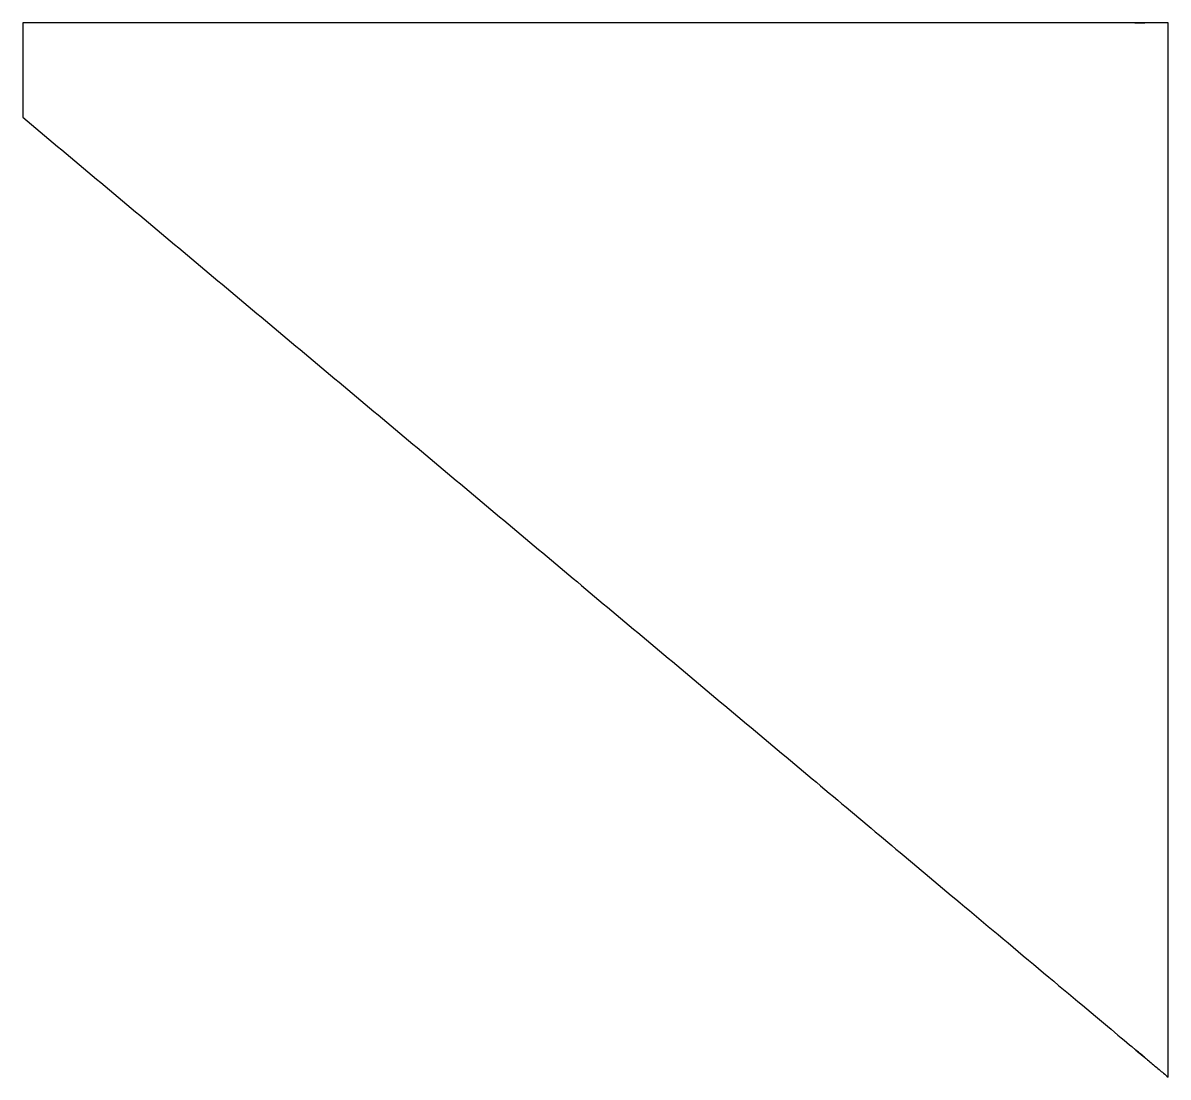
# Model space of a CAD drawing. Extents: x -90.3 to -27.2, y -56.8 to 1.3.
import ezdxf

# ---------------------------------------------------------------- set-up
doc = ezdxf.new("R2010")
doc.units = 0
doc.header["$LTSCALE"] = 12
doc.header["$MEASUREMENT"] = 0
doc.layers.add('COVER', color=3, linetype='CONTINUOUS')

msp = doc.modelspace()

# ---------------------------------------------------------------- linework, layer by layer
at = {"layer": 'COVER'}
for points, knots in [([(-27.179, 1.298), (-29.179, 1.298), (-90.274, 1.298)], [-2, -2, 0, 61.09496, 61.09496]), ([(-90.274, -3.901), (-29.179, -55.082), (-27.179, -56.758)], [0, 0, 79.700137, 82.309195, 82.309195])]:
    msp.add_open_spline(points, degree=1, knots=knots, dxfattribs=at)
for points in [[(-90.274, 1.298), (-90.274, -3.901)], [(-27.179, -56.758), (-27.179, 1.298)]]:
    msp.add_open_spline(points, degree=1, dxfattribs=at)

doc.saveas('drawing.dxf')
